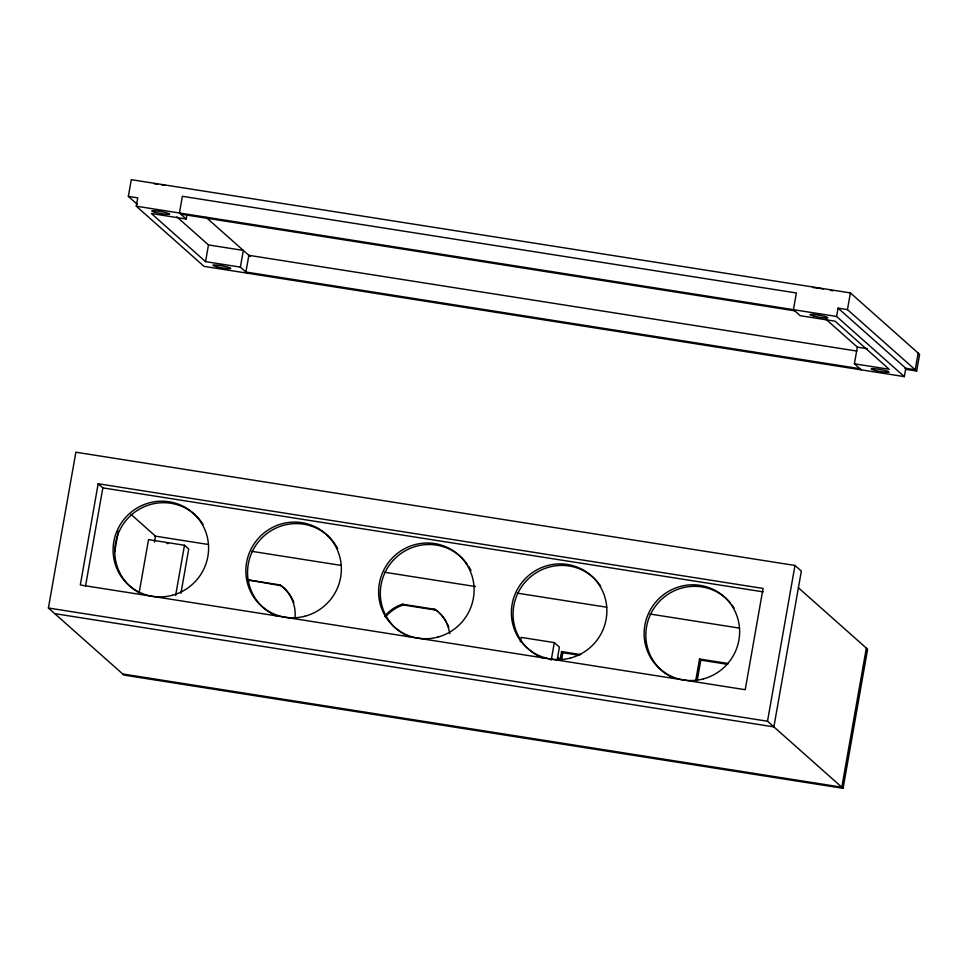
<?xml version="1.0" encoding="UTF-8"?>
<svg xmlns="http://www.w3.org/2000/svg" width="968" height="968" viewBox="0 0 968 968"><rect width="100%" height="100%" fill="white"/><g stroke="black" fill="none" stroke-linecap="round" stroke-linejoin="round"><path stroke-width="1.45" d="M798.406 587.794L867.606 649.225L843.08 788.327L123.965 675.083L48.4 608.001L75.867 452.213L794.982 565.445L801.347 571.096L773.88 726.883L54.765 613.651M137.383 204.393L128.345 196.371L131.285 179.673L850.4 292.917L919.6 354.349L916.66 371.046L906.217 369.401M904.342 376.625L836.582 316.463L838.058 308.127L905.806 368.276L904.342 376.625L204.03 266.357L136.282 206.196L137.746 197.847L128.345 196.371M98.167 483.746L80.308 584.999L745.215 689.7L763.062 588.435L98.167 483.746L103.479 488.453M85.511 586.172L102.838 487.884L763.268 591.884M114.684 551.845L118.326 531.202M247.179 273.145L240.391 267.12L205.543 261.626L151.371 213.529L186.219 219.022L186.957 214.848M139.162 592.706L148.528 539.612L184.489 545.274L188.724 549.05L180.931 593.287M154.469 542.116L155.521 536.175L131.019 514.419M205.543 261.626L208.483 244.94L176.878 216.88M175.644 595.417L184.489 545.274M240.391 267.12L243.331 250.422L208.483 244.94M520.361 641.76L521.135 637.38L554.325 642.607L559.419 647.132L557.108 660.273M551.24 660.14L554.325 642.607M560.254 658.99L561.561 651.573L580.74 654.586M561.525 660.115L562.832 652.698L561.561 651.573M695.641 681.097L699.537 659.002L727.9 663.467M697.178 680.746L700.808 660.128L699.537 659.002M843.08 788.327L767.515 721.233L794.982 565.445M916.66 371.046L847.46 309.603L850.4 292.917M861.193 369.824L854.393 363.799L857.345 347.113L825.74 319.053M866.336 648.1L841.809 787.19L122.694 673.958M918.16 353.066L915.208 369.764L904.765 368.118M446.611 622.291A37.498 36.748 -48.4 0 0 437.717 611.449L435.055 609.356L402.543 604.226L400.365 604.939A37.498 36.748 -48.4 0 0 384.635 616.277M435.055 609.356L435.902 610.106L403.39 604.988L401.212 605.69A37.498 36.748 -48.4 0 0 385.482 617.027M838.058 308.127L847.46 309.603M136.282 206.196L836.582 316.463M180.701 214.122L794.704 310.801M857.345 347.113L867.51 348.71M856.886 351.069L248.849 255.322L245.908 272.02L859.923 368.699M854.393 363.799L889.253 369.292L835.081 321.195L800.221 315.701L793.433 309.675L796.374 292.977L182.371 196.298L179.419 212.984L186.219 219.022M154.674 536.042L208.386 544.5M251.656 551.312L341.172 565.409M384.441 572.221L475.445 586.548M517.214 593.13L606.73 607.226M650 614.039L739.516 628.123M280.163 584.962L247.663 579.844L281.01 585.713L280.163 584.962L282.837 587.056A37.498 36.748 -48.4 0 1 291.731 597.909M700.808 660.128L727.682 664.363M562.832 652.698L579.058 655.251M48.4 608.001L767.515 721.233M161.378 210.746L160.422 210.588M222.507 265.026L220.825 264.712M817.948 314.092L818.686 314.237M206.087 217.364L250.119 256.459M557.653 657.151L560.206 659.402M433.833 609.162L434.68 609.913M403.765 604.419L404.612 605.181M402.543 604.226L403.39 604.988M278.953 584.769L279.8 585.519M248.873 580.038L249.72 580.788M812.624 287.472A19.88 2.117 10 0 1 823.187 288.96M830.484 290.376A19.88 2.117 10 0 1 832.734 290.884M154.36 183.823A19.88 2.117 10 0 1 157.651 184.198M161.22 184.707A19.88 2.117 10 0 1 164.923 185.311M436.87 610.687A37.498 36.748 -48.4 0 1 449.733 633.737M281.99 586.306A37.498 36.748 -48.4 0 1 295.107 617.112M447.204 623.44A37.498 36.748 -48.4 0 1 448.716 626.986M292.312 599.047A37.498 36.748 -48.4 0 1 293.824 602.604M166.907 543.496A7.381 0.786 10 0 1 168.226 543.568M135.798 590.758A48.291 47.323 -48.4 0 1 129.397 516.779A48.291 47.323 -48.4 0 1 203.062 524.426M138.981 592.67A48.291 47.323 -48.4 0 1 136.839 591.424M401.321 632.564A48.291 47.323 -48.4 0 1 392.742 560.871A48.291 47.323 -48.4 0 1 464.93 561.222M465.717 562.178A48.291 47.323 -48.4 0 1 467.205 564.175M468.585 566.232A48.291 47.323 -48.4 0 1 470.993 570.563M408.98 636.629A48.291 47.323 -48.4 0 1 405.592 635.068M404.503 634.488A48.291 47.323 -48.4 0 1 402.361 633.229M267.531 610.965A48.291 47.323 -48.4 0 1 262.159 537.688A48.291 47.323 -48.4 0 1 335.146 544.282M335.823 545.323A48.291 47.323 -48.4 0 1 337.675 548.553M277.368 616.192A48.291 47.323 -48.4 0 1 273.944 614.716M272.843 614.16A48.291 47.323 -48.4 0 1 268.559 611.667M533.053 652.771A48.291 47.323 -48.4 0 1 526.35 580.848A48.291 47.323 -48.4 0 1 598.478 583.087M599.228 584.067A48.291 47.323 -48.4 0 1 600.668 586.1M542.879 657.998A48.291 47.323 -48.4 0 1 539.466 656.522M538.353 655.965A48.291 47.323 -48.4 0 1 534.07 653.473M666.831 674.369A48.291 47.323 -48.4 0 1 658.264 602.689A48.291 47.323 -48.4 0 1 730.453 603.028M731.99 604.976A48.291 47.323 -48.4 0 1 734.095 608.037M671.114 676.874A48.291 47.323 -48.4 0 1 667.884 675.047M874.794 370.32A9.087 0.968 10 0 0 888.987 372.111A9.087 0.968 10 0 0 876.488 368.929A9.087 0.968 10 0 0 874.794 370.32M813.664 316.04A9.087 0.968 10 0 0 827.858 317.831A9.087 0.968 10 0 0 815.359 314.648A9.087 0.968 10 0 0 813.664 316.04M155.4 212.391A9.087 0.968 10 0 0 169.594 214.182A9.087 0.968 10 0 0 157.094 211A9.087 0.968 10 0 0 155.4 212.391M216.529 266.66A9.087 0.968 10 0 0 230.735 268.451A9.087 0.968 10 0 0 218.223 265.268A9.087 0.968 10 0 0 216.529 266.66M570.624 657.986A48.291 47.323 -48.4 0 0 593.505 577.86A48.291 47.323 -48.4 0 0 513.234 599.47A48.291 47.323 -48.4 0 0 570.624 657.986M172.352 595.272A48.291 47.323 -48.4 0 0 195.221 515.145A48.291 47.323 -48.4 0 0 114.95 536.756A48.291 47.323 -48.4 0 0 172.352 595.272M437.863 637.077A48.291 47.323 -48.4 0 0 460.744 556.963A48.291 47.323 -48.4 0 0 380.472 578.561A48.291 47.323 -48.4 0 0 437.863 637.077M305.101 616.18A48.291 47.323 -48.4 0 0 327.983 536.054A48.291 47.323 -48.4 0 0 247.711 557.653A48.291 47.323 -48.4 0 0 305.101 616.18M703.385 678.895A48.291 47.323 -48.4 0 0 726.266 598.769A48.291 47.323 -48.4 0 0 645.983 620.367A48.291 47.323 -48.4 0 0 703.385 678.895"/></g></svg>
